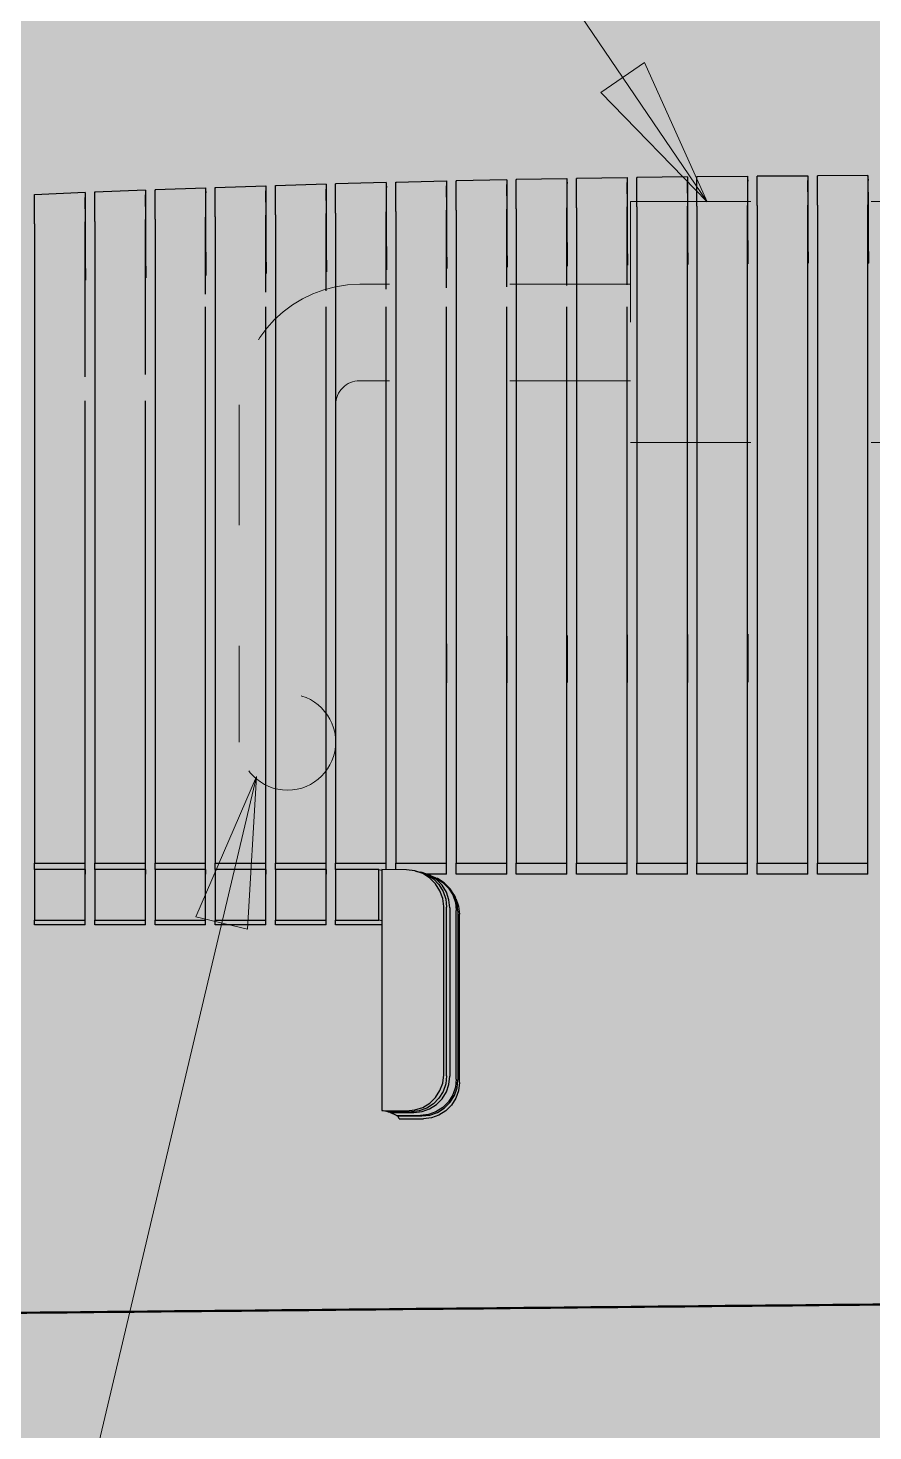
# Model space of a CAD drawing. Header units: metres. Extents: x 0 to 258, y 3 to 25.
# Drawn here: x 24.188 to 24.889, y 21.879 to 23.044 of the extents above; entities that cross this region are included whole.
import ezdxf

# ---------------------------------------------------------------- set-up
doc = ezdxf.new("R2010")
doc.units = ezdxf.units.M
doc.linetypes.add('JacobsDash', pattern=[0.0045, 0.003, -0.0015])
for name, color, linetype, lineweight in [('A-DETL', 7, 'Continuous', 13), ('A-FLOR', 7, 'Continuous', 50), ('A-GENM', 7, 'Continuous', 35), ('G-ANNO-TEXT', 7, 'Continuous', 9)]:
    doc.layers.add(name, color=color, linetype=linetype, lineweight=lineweight)

# ---------------------------------------------------------------- blocks, each defined once
blk = doc.blocks.new('BR08_SEATING_NORTH 3 - BR08_SEATING_NORTH 3-5676583-Section 155')
at = {"layer": 'A-GENM', "color": 254, "lineweight": 25, "true_color": 0xd4d4d4}
for p, q in [((315.7134, 22.91), (315.7554, 22.9115)), ((315.7634, 22.9118), (315.8054, 22.9131)), ((315.8054, 22.9114), (315.8055, 22.9089)), ((315.8134, 22.9134), (315.8554, 22.9146)), ((315.8554, 22.913), (315.8555, 22.9104)), ((315.8557, 22.891), (315.8555, 22.9104)), ((315.8634, 22.9149), (315.9054, 22.916)), ((315.9054, 22.9143), (315.9055, 22.9118)), ((315.9057, 22.8924), (315.9055, 22.9118)), ((315.9134, 22.9162), (315.9554, 22.9172)), ((315.9554, 22.9155), (315.9555, 22.913)), ((315.9557, 22.8936), (315.9555, 22.913)), ((315.9634, 22.9174), (316.0054, 22.9183)), ((316.0054, 22.9166), (316.0055, 22.9141)), ((316.0057, 22.8947), (316.0055, 22.9141)), ((316.0134, 22.9185), (316.0554, 22.9192)), ((316.0554, 22.9175), (316.0555, 22.915)), ((316.0557, 22.8957), (316.0555, 22.915)), ((316.0634, 22.9194), (316.1054, 22.92)), ((316.1054, 22.9183), (316.1055, 22.9158)), ((316.1057, 22.8965), (316.1055, 22.9158)), ((316.1134, 22.9202), (316.1554, 22.9207)), ((316.1554, 22.919), (316.1555, 22.9165)), ((316.1557, 22.8972), (316.1555, 22.9165)), ((316.1634, 22.9208), (316.2054, 22.9212)), ((316.2054, 22.9195), (316.2055, 22.917)), ((316.2057, 22.8977), (316.2055, 22.917)), ((316.2134, 22.9213), (316.2554, 22.9215)), ((316.2554, 22.9198), (316.2555, 22.9174)), ((316.2557, 22.8981), (316.2555, 22.9174)), ((316.2634, 22.9216), (316.3054, 22.9218)), ((316.3054, 22.9201), (316.3055, 22.9176)), ((316.3057, 22.8983), (316.3055, 22.9176)), ((315.6134, 22.906), (315.6554, 22.9078)), ((315.6554, 22.9061), (315.6555, 22.9035)), ((315.6557, 22.884), (315.6555, 22.9035)), ((315.6634, 22.9081), (315.7054, 22.9097)), ((315.7054, 22.908), (315.7055, 22.9055)), ((315.7057, 22.886), (315.7055, 22.9055)), ((315.7554, 22.9098), (315.7555, 22.9073)), ((315.7557, 22.8878), (315.7555, 22.9073)), ((315.8057, 22.8895), (315.8055, 22.9089)), ((315.7557, 22.8386), (315.7557, 22.8878)), ((315.7634, 22.8873), (315.7634, 22.3508)), ((315.8054, 22.8247), (315.8054, 22.8887)), ((315.8057, 22.8402), (315.8057, 22.8895)), ((315.8134, 22.8889), (315.8134, 22.3508)), ((315.8554, 22.826), (315.8554, 22.8902)), ((315.8557, 22.8418), (315.8557, 22.891)), ((315.8634, 22.8904), (315.8634, 22.3508)), ((315.9054, 22.8272), (315.9054, 22.8915)), ((315.9057, 22.8432), (315.9057, 22.8924)), ((315.9134, 22.8918), (315.9134, 22.3508)), ((315.9554, 22.8283), (315.9554, 22.8928)), ((315.9557, 22.8444), (315.9557, 22.8936)), ((315.9634, 22.8929), (315.9634, 22.3507)), ((316.0054, 22.8293), (316.0054, 22.8938)), ((316.0057, 22.8455), (316.0057, 22.8947)), ((316.0134, 22.894), (316.0134, 22.3507)), ((316.0554, 22.8302), (316.0554, 22.8948)), ((316.0557, 22.8464), (316.0557, 22.8957)), ((316.0634, 22.8949), (316.0634, 22.3507)), ((316.1054, 22.8309), (316.1054, 22.8956)), ((316.1057, 22.8473), (316.1057, 22.8965)), ((316.1134, 22.8957), (316.1134, 22.3507)), ((316.1554, 22.3507), (316.1554, 22.8962)), ((316.1557, 22.8479), (316.1557, 22.8972)), ((316.1634, 22.8963), (316.1634, 22.3507)), ((316.2054, 22.3507), (316.2054, 22.8967)), ((316.2057, 22.8484), (316.2057, 22.8977)), ((316.2134, 22.8968), (316.2134, 22.3507)), ((316.2554, 22.3507), (316.2554, 22.8971)), ((316.2557, 22.8488), (316.2557, 22.8981)), ((316.2634, 22.8971), (316.2634, 22.3507)), ((316.3054, 22.3507), (316.3054, 22.8973)), ((316.3057, 22.849), (316.3057, 22.8983)), ((315.6134, 22.8816), (315.6134, 22.3508)), ((315.6554, 22.7546), (315.6554, 22.8833)), ((315.6557, 22.8348), (315.6557, 22.884)), ((315.6634, 22.8836), (315.6634, 22.3508)), ((315.7054, 22.7564), (315.7054, 22.8852)), ((315.7057, 22.8367), (315.7057, 22.886)), ((315.7134, 22.8855), (315.7134, 22.3508)), ((315.7554, 22.8232), (315.7554, 22.887)), ((315.9555, 22.8639), (315.9557, 22.8444)), ((316.0055, 22.865), (316.0057, 22.8455)), ((316.0555, 22.8659), (316.0557, 22.8464)), ((316.1055, 22.8667), (316.1057, 22.8473)), ((316.1555, 22.8673), (316.1557, 22.8479)), ((316.2055, 22.8678), (316.2057, 22.8484)), ((316.2555, 22.8682), (316.2557, 22.8488)), ((316.3055, 22.8684), (316.3057, 22.849)), ((315.6555, 22.8544), (315.6557, 22.8348)), ((315.7055, 22.8563), (315.7057, 22.8367)), ((315.7555, 22.8581), (315.7557, 22.8386)), ((315.8055, 22.8598), (315.8057, 22.8402)), ((315.8555, 22.8613), (315.8557, 22.8418)), ((315.9055, 22.8627), (315.9057, 22.8432)), ((316.3054, 22.849), (316.3057, 22.849)), ((315.7554, 22.3508), (315.7554, 22.8126)), ((315.8054, 22.3508), (315.8054, 22.8126)), ((315.8554, 22.3508), (315.8554, 22.8126)), ((315.9054, 22.3508), (315.9054, 22.8126)), ((315.9554, 22.3507), (315.9554, 22.8126)), ((316.0054, 22.3507), (316.0054, 22.8126)), ((316.0554, 22.3507), (316.0554, 22.8126)), ((316.1054, 22.3507), (316.1054, 22.8126)), ((315.6554, 22.3508), (315.6554, 22.7345)), ((315.7054, 22.3508), (315.7054, 22.7345)), ((316.0055, 22.5391), (316.0055, 22.5005)), ((316.0555, 22.5397), (316.0555, 22.5006)), ((316.1055, 22.5402), (316.1055, 22.5007)), ((316.1555, 22.5406), (316.1555, 22.5008)), ((316.2055, 22.5409), (316.2055, 22.5009)), ((315.9555, 22.5329), (315.9555, 22.5004)), ((315.6134, 22.3508), (315.6554, 22.3508)), ((315.6134, 22.3455), (315.6134, 22.3508)), ((315.6554, 22.3415), (315.6554, 22.3508)), ((315.6554, 22.3455), (315.6554, 22.3415)), ((315.6634, 22.3508), (315.7054, 22.3508)), ((315.6634, 22.3455), (315.6634, 22.3508)), ((315.7054, 22.3415), (315.7054, 22.3508)), ((315.7054, 22.3455), (315.7054, 22.3415)), ((315.7134, 22.3508), (315.7554, 22.3508)), ((315.7134, 22.3455), (315.7134, 22.3508)), ((315.7554, 22.3415), (315.7554, 22.3508)), ((315.7554, 22.3455), (315.7554, 22.3415)), ((315.7634, 22.3508), (315.8054, 22.3508)), ((315.7634, 22.3455), (315.7634, 22.3508)), ((315.8054, 22.3415), (315.8054, 22.3508)), ((315.8054, 22.3455), (315.8054, 22.3415)), ((315.8134, 22.3508), (315.8554, 22.3508)), ((315.8134, 22.3455), (315.8134, 22.3508)), ((315.8554, 22.3415), (315.8554, 22.3508)), ((315.8554, 22.3455), (315.8554, 22.3415)), ((315.8634, 22.3508), (315.9054, 22.3508)), ((315.8634, 22.3455), (315.8634, 22.3508)), ((315.8993, 22.3455), (315.9018, 22.3448)), ((315.9054, 22.3454), (315.9054, 22.3508)), ((315.9134, 22.3508), (315.9554, 22.3507)), ((315.9134, 22.3453), (315.9134, 22.3508)), ((315.9296, 22.3442), (315.9332, 22.3433)), ((315.9554, 22.3415), (315.9392, 22.3415)), ((315.9406, 22.3411), (315.946, 22.3387)), ((315.9554, 22.3415), (315.9554, 22.3507)), ((315.9634, 22.3507), (316.0054, 22.3507)), ((315.9634, 22.3415), (315.9634, 22.3507)), ((316.0054, 22.3415), (315.9634, 22.3415)), ((316.0054, 22.3415), (316.0054, 22.3507)), ((316.0134, 22.3507), (316.0554, 22.3507)), ((316.0134, 22.3415), (316.0134, 22.3507)), ((316.0554, 22.3415), (316.0134, 22.3415)), ((316.0554, 22.3415), (316.0554, 22.3507)), ((316.0634, 22.3507), (316.1054, 22.3507)), ((316.0634, 22.3415), (316.0634, 22.3507)), ((316.1054, 22.3415), (316.0634, 22.3415)), ((316.1054, 22.3415), (316.1054, 22.3507)), ((316.1134, 22.3507), (316.1554, 22.3507)), ((316.1134, 22.3415), (316.1134, 22.3507)), ((316.1554, 22.3415), (316.1134, 22.3415)), ((316.1554, 22.3415), (316.1554, 22.3507)), ((316.1634, 22.3507), (316.2054, 22.3507)), ((316.1634, 22.3415), (316.1634, 22.3507)), ((316.2054, 22.3415), (316.1634, 22.3415)), ((316.2054, 22.3415), (316.2054, 22.3507)), ((316.2134, 22.3507), (316.2554, 22.3507)), ((316.2134, 22.3415), (316.2134, 22.3507)), ((316.2554, 22.3415), (316.2134, 22.3415)), ((316.2554, 22.3415), (316.2554, 22.3507)), ((316.2634, 22.3507), (316.3054, 22.3507)), ((316.2634, 22.3415), (316.2634, 22.3507)), ((316.3054, 22.3415), (316.2634, 22.3415)), ((316.3054, 22.3415), (316.3054, 22.3507)), ((315.9582, 22.3137), (315.9575, 22.3204)), ((315.9615, 22.3247), (315.9628, 22.3223)), ((315.9649, 22.3108), (315.9642, 22.3175)), ((315.9555, 22.1742), (315.9555, 22.3142)), ((315.9582, 22.3137), (315.9582, 22.1738)), ((315.9635, 22.1714), (315.9635, 22.3113)), ((315.9649, 22.3108), (315.9649, 22.1709)), ((315.9662, 22.1685), (315.9662, 22.3084)), ((315.6134, 22.2996), (315.6134, 22.3034)), ((315.6554, 22.2996), (315.6134, 22.2996)), ((315.6554, 22.2996), (315.6554, 22.3034)), ((315.6634, 22.2996), (315.6634, 22.3034)), ((315.7054, 22.2996), (315.6634, 22.2996)), ((315.7054, 22.2996), (315.7054, 22.3034)), ((315.7134, 22.2996), (315.7134, 22.3034)), ((315.7554, 22.2996), (315.7134, 22.2996)), ((315.7554, 22.2996), (315.7554, 22.3034)), ((315.7634, 22.2996), (315.7634, 22.3034)), ((315.8054, 22.2996), (315.7634, 22.2996)), ((315.8054, 22.2996), (315.8054, 22.3034)), ((315.8134, 22.2996), (315.8134, 22.3034)), ((315.8554, 22.2996), (315.8134, 22.2996)), ((315.8554, 22.2996), (315.8554, 22.3034)), ((315.8634, 22.2996), (315.8634, 22.3034)), ((315.9018, 22.2996), (315.8634, 22.2996)), ((315.9018, 22.3028), (315.8993, 22.3034)), ((315.9575, 22.1671), (315.9582, 22.1738)), ((315.9642, 22.1642), (315.9649, 22.1709)), ((315.9068, 22.1442), (315.9018, 22.1455)), ((315.9068, 22.1442), (315.9263, 22.1442)), ((315.9139, 22.1413), (315.9086, 22.1437)), ((315.9086, 22.1437), (315.9284, 22.1437)), ((315.9284, 22.1437), (315.9351, 22.1445)), ((315.9139, 22.1413), (315.9338, 22.1413)), ((315.9162, 22.1384), (315.9149, 22.1409)), ((315.9149, 22.1409), (315.9349, 22.1409)), ((315.9162, 22.1384), (315.9362, 22.1384)), ((315.9349, 22.1409), (315.9416, 22.1416))]:
    blk.add_line(p, q, dxfattribs=at)
at = {"layer": 'A-GENM', "color": 7, "lineweight": 25, "true_color": 0xefefef}
for p, q in [((315.6134, 22.3455), (315.6134, 22.3034)), ((315.6554, 22.3455), (315.6134, 22.3455)), ((315.6554, 22.3034), (315.6554, 22.3455)), ((315.6634, 22.3455), (315.6634, 22.3034)), ((315.7054, 22.3455), (315.6634, 22.3455)), ((315.7054, 22.3034), (315.7054, 22.3455)), ((315.7134, 22.3455), (315.7134, 22.3034)), ((315.7554, 22.3455), (315.7134, 22.3455)), ((315.7554, 22.3034), (315.7554, 22.3455)), ((315.7634, 22.3455), (315.7634, 22.3034)), ((315.8054, 22.3455), (315.7634, 22.3455)), ((315.8054, 22.3034), (315.8054, 22.3455)), ((315.8134, 22.3455), (315.8134, 22.3034)), ((315.8554, 22.3455), (315.8134, 22.3455)), ((315.8554, 22.3034), (315.8554, 22.3455)), ((315.8634, 22.3455), (315.8634, 22.3034)), ((315.8993, 22.3455), (315.8634, 22.3455)), ((315.8993, 22.3034), (315.8993, 22.3455)), ((315.9223, 22.3452), (315.9018, 22.3455)), ((315.9018, 22.3455), (315.9018, 22.1455)), ((315.9531, 22.1749), (315.9531, 22.3148)), ((315.6134, 22.3034), (315.6554, 22.3034)), ((315.6634, 22.3034), (315.7054, 22.3034)), ((315.7134, 22.3034), (315.7554, 22.3034)), ((315.7634, 22.3034), (315.8054, 22.3034)), ((315.8134, 22.3034), (315.8554, 22.3034)), ((315.8634, 22.3034), (315.8993, 22.3034)), ((315.9018, 22.1455), (315.9223, 22.1452))]:
    blk.add_line(p, q, dxfattribs=at)
at = {"layer": 'A-GENM', "color": 7, "lineweight": 25, "true_color": 0xefefef, "flags": 128}
for points in [[(315.9531, 22.3148), (315.9523, 22.3215), (315.95, 22.3278), (315.9464, 22.3336), (315.9415, 22.3384), (315.9357, 22.3421), (315.9292, 22.3444), (315.9223, 22.3452)], [(315.9223, 22.1452), (315.9292, 22.1459), (315.9357, 22.148), (315.9415, 22.1515), (315.9464, 22.1562), (315.95, 22.1619), (315.9523, 22.1682), (315.9531, 22.1749)]]:
    blk.add_lwpolyline(points, dxfattribs=at)
at = {"layer": 'A-GENM', "color": 254, "lineweight": 25, "true_color": 0xd4d4d4, "flags": 128}
for points in [[(315.9328, 22.3434), (315.939, 22.3412), (315.9445, 22.3376), (315.9492, 22.3329), (315.9526, 22.3272), (315.9548, 22.3208), (315.9555, 22.3142)], [(315.9517, 22.3324), (315.947, 22.3372), (315.9414, 22.3408), (315.9351, 22.343), (315.9336, 22.3433)], [(315.946, 22.3387), (315.9467, 22.3383), (315.9523, 22.3348), (315.957, 22.33), (315.9606, 22.3243), (315.9628, 22.318), (315.9635, 22.3113)], [(315.9642, 22.3175), (315.962, 22.3238), (315.9584, 22.3295), (315.9536, 22.3343), (315.948, 22.3379), (315.9467, 22.3384)], [(315.9575, 22.3204), (315.9553, 22.3267), (315.9517, 22.3324)], [(315.9632, 22.3214), (315.9654, 22.3151), (315.9662, 22.3084)], [(315.9555, 22.1742), (315.9548, 22.1676), (315.9526, 22.1612), (315.9492, 22.1555), (315.9445, 22.1508), (315.939, 22.1472), (315.9328, 22.145), (315.9263, 22.1442)], [(315.9635, 22.1714), (315.9628, 22.1647), (315.9606, 22.1583), (315.957, 22.1527), (315.9523, 22.1479), (315.9467, 22.1443), (315.9404, 22.1421), (315.9338, 22.1413)], [(315.9662, 22.1685), (315.9654, 22.1618), (315.9632, 22.1555), (315.9597, 22.1498), (315.9549, 22.145), (315.9492, 22.1414), (315.9429, 22.1392), (315.9362, 22.1384)], [(315.9517, 22.1551), (315.9553, 22.1608), (315.9575, 22.1671)], [(315.9351, 22.1445), (315.9414, 22.1467), (315.947, 22.1503), (315.9517, 22.1551)], [(315.9584, 22.1522), (315.962, 22.1579), (315.9642, 22.1642)], [(315.9416, 22.1416), (315.948, 22.1438), (315.9536, 22.1474), (315.9584, 22.1522)]]:
    blk.add_lwpolyline(points, dxfattribs=at)
at = {"layer": 'A-GENM', "color": 254, "lineweight": 25, "true_color": 0xd4d4d4}
for points, knots in [([(315.7554, 22.911), (315.7554, 22.9114), (315.7554, 22.9116), (315.7554, 22.9109), (315.7554, 22.9102), (315.7554, 22.9098)], [0, 0, 0, 0, 0.1666667, 0.25, 0.3333333, 0.3333333, 0.3333333, 0.3333333]), ([(315.7634, 22.9101), (315.7634, 22.9105), (315.7634, 22.9111), (315.7634, 22.9119), (315.7634, 22.9117), (315.7634, 22.9112)], [0.6666667, 0.6666667, 0.6666667, 0.6666667, 0.75, 0.8333333, 1, 1, 1, 1]), ([(315.8054, 22.9126), (315.8054, 22.9131), (315.8054, 22.9132), (315.8054, 22.9125), (315.8054, 22.9119), (315.8054, 22.9114)], [0, 0, 0, 0, 0.1666667, 0.25, 0.3333333, 0.3333333, 0.3333333, 0.3333333]), ([(315.8134, 22.9117), (315.8134, 22.9121), (315.8134, 22.9128), (315.8134, 22.9135), (315.8134, 22.9133), (315.8134, 22.9129)], [0.6666667, 0.6666667, 0.6666667, 0.6666667, 0.75, 0.8333333, 1, 1, 1, 1]), ([(315.8554, 22.9141), (315.8554, 22.9146), (315.8554, 22.9147), (315.8554, 22.914), (315.8554, 22.9134), (315.8554, 22.913)], [0, 0, 0, 0, 0.1666667, 0.25, 0.3333333, 0.3333333, 0.3333333, 0.3333333]), ([(315.8634, 22.9132), (315.8634, 22.9136), (315.8634, 22.9143), (315.8634, 22.915), (315.8634, 22.9148), (315.8634, 22.9144)], [0.6666667, 0.6666667, 0.6666667, 0.6666667, 0.75, 0.8333333, 1, 1, 1, 1]), ([(315.9054, 22.9155), (315.9054, 22.9159), (315.9054, 22.9161), (315.9054, 22.9154), (315.9054, 22.9147), (315.9054, 22.9143)], [0, 0, 0, 0, 0.1666667, 0.25, 0.3333333, 0.3333333, 0.3333333, 0.3333333]), ([(315.9134, 22.9145), (315.9134, 22.9149), (315.9134, 22.9156), (315.9134, 22.9163), (315.9134, 22.9161), (315.9134, 22.9157)], [0.6666667, 0.6666667, 0.6666667, 0.6666667, 0.75, 0.8333333, 1, 1, 1, 1]), ([(315.9554, 22.9167), (315.9554, 22.9172), (315.9554, 22.9173), (315.9554, 22.9166), (315.9554, 22.916), (315.9554, 22.9155)], [0, 0, 0, 0, 0.1666667, 0.25, 0.3333333, 0.3333333, 0.3333333, 0.3333333]), ([(315.9634, 22.9157), (315.9634, 22.9161), (315.9634, 22.9168), (315.9634, 22.9175), (315.9634, 22.9173), (315.9634, 22.9169)], [0.6666667, 0.6666667, 0.6666667, 0.6666667, 0.75, 0.8333333, 1, 1, 1, 1]), ([(316.0054, 22.9178), (316.0054, 22.9182), (316.0054, 22.9184), (316.0054, 22.9177), (316.0054, 22.917), (316.0054, 22.9166)], [0, 0, 0, 0, 0.1666667, 0.25, 0.3333333, 0.3333333, 0.3333333, 0.3333333]), ([(316.0134, 22.9168), (316.0134, 22.9172), (316.0134, 22.9179), (316.0134, 22.9186), (316.0134, 22.9184), (316.0134, 22.918)], [0.6666667, 0.6666667, 0.6666667, 0.6666667, 0.75, 0.8333333, 1, 1, 1, 1]), ([(316.0554, 22.9187), (316.0554, 22.9192), (316.0554, 22.9193), (316.0554, 22.9186), (316.0554, 22.918), (316.0554, 22.9175)], [0, 0, 0, 0, 0.1666667, 0.25, 0.3333333, 0.3333333, 0.3333333, 0.3333333]), ([(316.0634, 22.9177), (316.0634, 22.9181), (316.0634, 22.9188), (316.0634, 22.9195), (316.0634, 22.9193), (316.0634, 22.9189)], [0.6666667, 0.6666667, 0.6666667, 0.6666667, 0.75, 0.8333333, 1, 1, 1, 1]), ([(316.1054, 22.9195), (316.1054, 22.92), (316.1054, 22.9201), (316.1054, 22.9194), (316.1054, 22.9188), (316.1054, 22.9183)], [0, 0, 0, 0, 0.1666667, 0.25, 0.3333333, 0.3333333, 0.3333333, 0.3333333]), ([(316.1134, 22.9184), (316.1134, 22.9189), (316.1134, 22.9195), (316.1134, 22.9202), (316.1134, 22.9201), (316.1134, 22.9196)], [0.6666667, 0.6666667, 0.6666667, 0.6666667, 0.75, 0.8333333, 1, 1, 1, 1]), ([(316.1134, 22.8957), (316.1134, 22.8984), (316.1134, 22.9023), (316.1134, 22.9067), (316.1134, 22.9097), (316.1134, 22.9125), (316.1134, 22.9149), (316.1134, 22.917), (316.1134, 22.918), (316.1134, 22.9184)], [0, 0, 0, 0, 0.1666667, 0.25, 0.3333333, 0.4166667, 0.5, 0.5833333, 0.6666667, 0.6666667, 0.6666667, 0.6666667]), ([(316.1554, 22.9202), (316.1554, 22.9206), (316.1554, 22.9208), (316.1554, 22.9201), (316.1554, 22.9194), (316.1554, 22.919)], [0, 0, 0, 0, 0.1666667, 0.25, 0.3333333, 0.3333333, 0.3333333, 0.3333333]), ([(316.1554, 22.919), (316.1554, 22.9186), (316.1554, 22.9175), (316.1554, 22.9155), (316.1554, 22.913), (316.1554, 22.9102), (316.1554, 22.9073), (316.1554, 22.9028), (316.1554, 22.899), (316.1554, 22.8962)], [0.3333333, 0.3333333, 0.3333333, 0.3333333, 0.4166667, 0.5, 0.5833333, 0.6666667, 0.75, 0.8333333, 1, 1, 1, 1]), ([(316.1634, 22.9191), (316.1634, 22.9195), (316.1634, 22.9202), (316.1634, 22.9209), (316.1634, 22.9207), (316.1634, 22.9203)], [0.6666667, 0.6666667, 0.6666667, 0.6666667, 0.75, 0.8333333, 1, 1, 1, 1]), ([(316.2054, 22.9207), (316.2054, 22.9211), (316.2054, 22.9213), (316.2054, 22.9206), (316.2054, 22.9199), (316.2054, 22.9195)], [0, 0, 0, 0, 0.1666667, 0.25, 0.3333333, 0.3333333, 0.3333333, 0.3333333]), ([(316.2054, 22.9195), (316.2054, 22.9191), (316.2054, 22.918), (316.2054, 22.916), (316.2054, 22.9135), (316.2054, 22.9107), (316.2054, 22.9078), (316.2054, 22.9033), (316.2054, 22.8995), (316.2054, 22.8967)], [0.3333333, 0.3333333, 0.3333333, 0.3333333, 0.4166667, 0.5, 0.5833333, 0.6666667, 0.75, 0.8333333, 1, 1, 1, 1]), ([(316.2134, 22.9195), (316.2134, 22.92), (316.2134, 22.9206), (316.2134, 22.9214), (316.2134, 22.9212), (316.2134, 22.9207)], [0.6666667, 0.6666667, 0.6666667, 0.6666667, 0.75, 0.8333333, 1, 1, 1, 1]), ([(316.2134, 22.8968), (316.2134, 22.8995), (316.2134, 22.9034), (316.2134, 22.9078), (316.2134, 22.9098), (316.2134, 22.9108)], [0, 0, 0, 0, 0.1666667, 0.25, 0.3333333, 0.3333333, 0.3333333, 0.3333333]), ([(316.2554, 22.921), (316.2554, 22.9215), (316.2554, 22.9216), (316.2554, 22.9209), (316.2554, 22.9203), (316.2554, 22.9198)], [0, 0, 0, 0, 0.1666667, 0.25, 0.3333333, 0.3333333, 0.3333333, 0.3333333]), ([(316.2554, 22.9198), (316.2554, 22.9194), (316.2554, 22.9184), (316.2554, 22.9163), (316.2554, 22.9138), (316.2554, 22.9111), (316.2554, 22.9081), (316.2554, 22.9037), (316.2554, 22.8998), (316.2554, 22.8971)], [0.3333333, 0.3333333, 0.3333333, 0.3333333, 0.4166667, 0.5, 0.5833333, 0.6666667, 0.75, 0.8333333, 1, 1, 1, 1]), ([(316.2634, 22.9199), (316.2634, 22.9203), (316.2634, 22.921), (316.2634, 22.9217), (316.2634, 22.9215), (316.2634, 22.9211)], [0.6666667, 0.6666667, 0.6666667, 0.6666667, 0.75, 0.8333333, 1, 1, 1, 1]), ([(316.2634, 22.8971), (316.2634, 22.8999), (316.2634, 22.9037), (316.2634, 22.9082), (316.2634, 22.9101), (316.2634, 22.9111)], [0, 0, 0, 0, 0.1666667, 0.25, 0.3333333, 0.3333333, 0.3333333, 0.3333333]), ([(316.3054, 22.9212), (316.3054, 22.9217), (316.3054, 22.9219), (316.3054, 22.9211), (316.3054, 22.9205), (316.3054, 22.9201)], [0, 0, 0, 0, 0.1666667, 0.25, 0.3333333, 0.3333333, 0.3333333, 0.3333333]), ([(316.3054, 22.9113), (316.3054, 22.9103), (316.3054, 22.9083), (316.3054, 22.9039), (316.3054, 22.9), (316.3054, 22.8973)], [0.6666667, 0.6666667, 0.6666667, 0.6666667, 0.75, 0.8333333, 1, 1, 1, 1]), ([(315.6134, 22.9043), (315.6134, 22.9047), (315.6134, 22.9054), (315.6134, 22.9061), (315.6134, 22.9059), (315.6134, 22.9055)], [0.6666667, 0.6666667, 0.6666667, 0.6666667, 0.75, 0.8333333, 1, 1, 1, 1]), ([(315.6554, 22.9072), (315.6554, 22.9077), (315.6554, 22.9079), (315.6554, 22.9071), (315.6554, 22.9065), (315.6554, 22.9061)], [0, 0, 0, 0, 0.1666667, 0.25, 0.3333333, 0.3333333, 0.3333333, 0.3333333]), ([(315.6634, 22.9064), (315.6634, 22.9068), (315.6634, 22.9075), (315.6634, 22.9082), (315.6634, 22.908), (315.6634, 22.9076)], [0.6666667, 0.6666667, 0.6666667, 0.6666667, 0.75, 0.8333333, 1, 1, 1, 1]), ([(315.7054, 22.9092), (315.7054, 22.9096), (315.7054, 22.9098), (315.7054, 22.9091), (315.7054, 22.9084), (315.7054, 22.908)], [0, 0, 0, 0, 0.1666667, 0.25, 0.3333333, 0.3333333, 0.3333333, 0.3333333]), ([(315.7054, 22.8992), (315.7054, 22.8983), (315.7054, 22.8963), (315.7054, 22.8918), (315.7054, 22.888), (315.7054, 22.8852)], [0.6666667, 0.6666667, 0.6666667, 0.6666667, 0.75, 0.8333333, 1, 1, 1, 1]), ([(315.7134, 22.9083), (315.7134, 22.9087), (315.7134, 22.9094), (315.7134, 22.9101), (315.7134, 22.9099), (315.7134, 22.9095)], [0.6666667, 0.6666667, 0.6666667, 0.6666667, 0.75, 0.8333333, 1, 1, 1, 1]), ([(315.7134, 22.8855), (315.7134, 22.8883), (315.7134, 22.8921), (315.7134, 22.8966), (315.7134, 22.8986), (315.7134, 22.8995)], [0, 0, 0, 0, 0.1666667, 0.25, 0.3333333, 0.3333333, 0.3333333, 0.3333333]), ([(315.7554, 22.901), (315.7554, 22.9001), (315.7554, 22.8981), (315.7554, 22.8936), (315.7554, 22.8898), (315.7554, 22.887)], [0.6666667, 0.6666667, 0.6666667, 0.6666667, 0.75, 0.8333333, 1, 1, 1, 1]), ([(315.7634, 22.8873), (315.7634, 22.8901), (315.7634, 22.8939), (315.7634, 22.8984), (315.7634, 22.9003), (315.7634, 22.9013)], [0, 0, 0, 0, 0.1666667, 0.25, 0.3333333, 0.3333333, 0.3333333, 0.3333333]), ([(315.8054, 22.9027), (315.8054, 22.9017), (315.8054, 22.8997), (315.8054, 22.8953), (315.8054, 22.8914), (315.8054, 22.8887)], [0.6666667, 0.6666667, 0.6666667, 0.6666667, 0.75, 0.8333333, 1, 1, 1, 1]), ([(315.8134, 22.8889), (315.8134, 22.8917), (315.8134, 22.8955), (315.8134, 22.9), (315.8134, 22.902), (315.8134, 22.9029)], [0, 0, 0, 0, 0.1666667, 0.25, 0.3333333, 0.3333333, 0.3333333, 0.3333333]), ([(315.8554, 22.9042), (315.8554, 22.9032), (315.8554, 22.9012), (315.8554, 22.8968), (315.8554, 22.893), (315.8554, 22.8902)], [0.6666667, 0.6666667, 0.6666667, 0.6666667, 0.75, 0.8333333, 1, 1, 1, 1]), ([(315.8634, 22.8904), (315.8634, 22.8932), (315.8634, 22.897), (315.8634, 22.9015), (315.8634, 22.9035), (315.8634, 22.9044)], [0, 0, 0, 0, 0.1666667, 0.25, 0.3333333, 0.3333333, 0.3333333, 0.3333333]), ([(315.9054, 22.9055), (315.9054, 22.9046), (315.9054, 22.9026), (315.9054, 22.8981), (315.9054, 22.8943), (315.9054, 22.8915)], [0.6666667, 0.6666667, 0.6666667, 0.6666667, 0.75, 0.8333333, 1, 1, 1, 1]), ([(315.9134, 22.8918), (315.9134, 22.8945), (315.9134, 22.8983), (315.9134, 22.9028), (315.9134, 22.9048), (315.9134, 22.9058)], [0, 0, 0, 0, 0.1666667, 0.25, 0.3333333, 0.3333333, 0.3333333, 0.3333333]), ([(315.9554, 22.9068), (315.9554, 22.9058), (315.9554, 22.9038), (315.9554, 22.8994), (315.9554, 22.8955), (315.9554, 22.8928)], [0.6666667, 0.6666667, 0.6666667, 0.6666667, 0.75, 0.8333333, 1, 1, 1, 1]), ([(315.9634, 22.8929), (315.9634, 22.8957), (315.9634, 22.8995), (315.9634, 22.904), (315.9634, 22.906), (315.9634, 22.9069)], [0, 0, 0, 0, 0.1666667, 0.25, 0.3333333, 0.3333333, 0.3333333, 0.3333333]), ([(316.0054, 22.9078), (316.0054, 22.9069), (316.0054, 22.9049), (316.0054, 22.9004), (316.0054, 22.8966), (316.0054, 22.8938)], [0.6666667, 0.6666667, 0.6666667, 0.6666667, 0.75, 0.8333333, 1, 1, 1, 1]), ([(316.0134, 22.894), (316.0134, 22.8968), (316.0134, 22.9006), (316.0134, 22.905), (316.0134, 22.907), (316.0134, 22.908)], [0, 0, 0, 0, 0.1666667, 0.25, 0.3333333, 0.3333333, 0.3333333, 0.3333333]), ([(316.0554, 22.9088), (316.0554, 22.9078), (316.0554, 22.9058), (316.0554, 22.9014), (316.0554, 22.8975), (316.0554, 22.8948)], [0.6666667, 0.6666667, 0.6666667, 0.6666667, 0.75, 0.8333333, 1, 1, 1, 1]), ([(316.0634, 22.8949), (316.0634, 22.8977), (316.0634, 22.9015), (316.0634, 22.906), (316.0634, 22.908), (316.0634, 22.9089)], [0, 0, 0, 0, 0.1666667, 0.25, 0.3333333, 0.3333333, 0.3333333, 0.3333333]), ([(316.1054, 22.9096), (316.1054, 22.9086), (316.1054, 22.9066), (316.1054, 22.9022), (316.1054, 22.8983), (316.1054, 22.8956)], [0.6666667, 0.6666667, 0.6666667, 0.6666667, 0.75, 0.8333333, 1, 1, 1, 1]), ([(316.1634, 22.8963), (316.1634, 22.8991), (316.1634, 22.9029), (316.1634, 22.9073), (316.1634, 22.9093), (316.1634, 22.9103)], [0, 0, 0, 0, 0.1666667, 0.25, 0.3333333, 0.3333333, 0.3333333, 0.3333333]), ([(315.6134, 22.8816), (315.6134, 22.8843), (315.6134, 22.8882), (315.6134, 22.8926), (315.6134, 22.8946), (315.6134, 22.8956)], [0, 0, 0, 0, 0.1666667, 0.25, 0.3333333, 0.3333333, 0.3333333, 0.3333333]), ([(315.6554, 22.8973), (315.6554, 22.8963), (315.6554, 22.8943), (315.6554, 22.8899), (315.6554, 22.8861), (315.6554, 22.8833)], [0.6666667, 0.6666667, 0.6666667, 0.6666667, 0.75, 0.8333333, 1, 1, 1, 1]), ([(315.6634, 22.8836), (315.6634, 22.8864), (315.6634, 22.8902), (315.6634, 22.8947), (315.6634, 22.8967), (315.6634, 22.8976)], [0, 0, 0, 0, 0.1666667, 0.25, 0.3333333, 0.3333333, 0.3333333, 0.3333333])]:
    blk.add_open_spline(points, degree=3, knots=knots, dxfattribs=at)
for points in [[(315.8054, 22.9114), (315.8054, 22.911), (315.8054, 22.91), (315.8054, 22.9079), (315.8054, 22.9055), (315.8054, 22.9036), (315.8054, 22.9027)], [(315.8134, 22.9029), (315.8134, 22.9039), (315.8134, 22.9057), (315.8134, 22.9082), (315.8134, 22.9102), (315.8134, 22.9113), (315.8134, 22.9117)], [(315.8554, 22.913), (315.8554, 22.9125), (315.8554, 22.9115), (315.8554, 22.9094), (315.8554, 22.907), (315.8554, 22.9051), (315.8554, 22.9042)], [(315.8634, 22.9044), (315.8634, 22.9054), (315.8634, 22.9072), (315.8634, 22.9097), (315.8634, 22.9117), (315.8634, 22.9128), (315.8634, 22.9132)], [(315.9054, 22.9143), (315.9054, 22.9139), (315.9054, 22.9129), (315.9054, 22.9108), (315.9054, 22.9083), (315.9054, 22.9065), (315.9054, 22.9055)], [(315.9134, 22.9058), (315.9134, 22.9067), (315.9134, 22.9085), (315.9134, 22.911), (315.9134, 22.9131), (315.9134, 22.9141), (315.9134, 22.9145)], [(315.9554, 22.9155), (315.9554, 22.9151), (315.9554, 22.9141), (315.9554, 22.912), (315.9554, 22.9095), (315.9554, 22.9077), (315.9554, 22.9068)], [(315.9634, 22.9069), (315.9634, 22.9079), (315.9634, 22.9097), (315.9634, 22.9122), (315.9634, 22.9143), (315.9634, 22.9153), (315.9634, 22.9157)], [(316.0054, 22.9166), (316.0054, 22.9162), (316.0054, 22.9152), (316.0054, 22.9131), (316.0054, 22.9106), (316.0054, 22.9088), (316.0054, 22.9078)], [(316.0134, 22.908), (316.0134, 22.909), (316.0134, 22.9108), (316.0134, 22.9133), (316.0134, 22.9153), (316.0134, 22.9164), (316.0134, 22.9168)], [(316.0554, 22.9175), (316.0554, 22.9171), (316.0554, 22.9161), (316.0554, 22.914), (316.0554, 22.9116), (316.0554, 22.9097), (316.0554, 22.9088)], [(316.0634, 22.9089), (316.0634, 22.9099), (316.0634, 22.9117), (316.0634, 22.9142), (316.0634, 22.9162), (316.0634, 22.9173), (316.0634, 22.9177)], [(316.1054, 22.9183), (316.1054, 22.9179), (316.1054, 22.9169), (316.1054, 22.9148), (316.1054, 22.9123), (316.1054, 22.9105), (316.1054, 22.9096)], [(316.1634, 22.9103), (316.1634, 22.9113), (316.1634, 22.9131), (316.1634, 22.9156), (316.1634, 22.9176), (316.1634, 22.9186), (316.1634, 22.9191)], [(316.2134, 22.9108), (316.2134, 22.9117), (316.2134, 22.9136), (316.2134, 22.916), (316.2134, 22.9181), (316.2134, 22.9191), (316.2134, 22.9195)], [(316.2634, 22.9111), (316.2634, 22.9121), (316.2634, 22.9139), (316.2634, 22.9164), (316.2634, 22.9184), (316.2634, 22.9195), (316.2634, 22.9199)], [(316.3054, 22.9201), (316.3054, 22.9196), (316.3054, 22.9186), (316.3054, 22.9165), (316.3054, 22.9141), (316.3054, 22.9122), (316.3054, 22.9113)], [(315.6134, 22.8956), (315.6134, 22.8965), (315.6134, 22.8983), (315.6134, 22.9008), (315.6134, 22.9029), (315.6134, 22.9039), (315.6134, 22.9043)], [(315.6554, 22.9061), (315.6554, 22.9056), (315.6554, 22.9046), (315.6554, 22.9025), (315.6554, 22.9001), (315.6554, 22.8983), (315.6554, 22.8973)], [(315.6634, 22.8976), (315.6634, 22.8986), (315.6634, 22.9004), (315.6634, 22.9029), (315.6634, 22.9049), (315.6634, 22.906), (315.6634, 22.9064)], [(315.7054, 22.908), (315.7054, 22.9076), (315.7054, 22.9066), (315.7054, 22.9045), (315.7054, 22.902), (315.7054, 22.9002), (315.7054, 22.8992)], [(315.7134, 22.8995), (315.7134, 22.9005), (315.7134, 22.9023), (315.7134, 22.9048), (315.7134, 22.9069), (315.7134, 22.9079), (315.7134, 22.9083)], [(315.7554, 22.9098), (315.7554, 22.9094), (315.7554, 22.9083), (315.7554, 22.9063), (315.7554, 22.9038), (315.7554, 22.902), (315.7554, 22.901)], [(315.7634, 22.9013), (315.7634, 22.9023), (315.7634, 22.9041), (315.7634, 22.9066), (315.7634, 22.9086), (315.7634, 22.9096), (315.7634, 22.9101)]]:
    blk.add_open_spline(points, degree=3, dxfattribs=at)
blk = doc.blocks.new('T2DPAA-T2D-C3S-DU-M3D-100304_rvt-7-Section 155')
at = {"layer": 'A-GENM', "color": 254, "lineweight": 25, "true_color": 0xd4d4d4}
blk.add_blockref('BR08_SEATING_NORTH 3 - BR08_SEATING_NORTH 3-5676583-Section 155', (0, 0), dxfattribs=at)

msp = doc.modelspace()

# ---------------------------------------------------------------- hatches: boundary and pattern name
at = {"layer": 'A-FLOR', "lineweight": 5, "true_color": 0xc0c0c0}
for points in [[(23.0999, 21.9668), (26.2669, 21.9978), (26.2669, 23.1823), (23.0999, 23.1514), (23.0999, 22.0312)], [(23.0999, 21.5952), (26.2669, 21.6219), (26.2669, 21.9978), (23.0999, 21.9668), (23.0999, 21.6636)]]:
    msp.add_hatch(color=9, dxfattribs=at).paths.add_polyline_path(points)
at = {"layer": 'G-ANNO-TEXT'}
for points in [[(24.7518, 22.8997), (24.6997, 23.0155), (24.6633, 22.9907)], [(24.3775, 22.4226), (24.3272, 22.3061), (24.3701, 22.2959)]]:
    msp.add_hatch(color=256, dxfattribs=at).paths.add_polyline_path(points)

# ---------------------------------------------------------------- linework, layer by layer
at = {"layer": 'A-DETL', "color": 143, "linetype": 'JacobsDash', "true_color": 0x78aac8}
for p, q in [((24.6879, 22.9), (24.6879, 22.7)), ((24.6879, 22.9), (25.1878, 22.9)), ((24.6879, 22.8313), (24.4632, 22.8313)), ((24.6879, 22.7513), (24.4632, 22.7513)), ((24.3632, 22.7313), (24.3632, 22.4513)), ((24.4432, 22.7313), (24.4432, 22.4513)), ((24.6879, 22.7), (25.1878, 22.7))]:
    msp.add_line(p, q, dxfattribs=at)
msp.add_circle((24.4032, 22.4513), 0.04, dxfattribs=at)
for radius in [0.1, 0.02]:
    msp.add_arc((24.4632, 22.7313), radius, 90, 180, dxfattribs=at)
at = {"layer": 'A-FLOR'}
msp.add_open_spline([(26.2669, 21.9978), (26.2353, 21.9975), (26.1441, 21.9966), (25.9935, 21.9951), (25.8151, 21.9934), (25.5771, 21.991), (25.2797, 21.9881), (24.9228, 21.9846), (24.5659, 21.9811), (24.209, 21.9777), (23.9116, 21.9748), (23.6736, 21.9724), (23.4951, 21.9707), (23.3166, 21.9689), (23.1849, 21.9676), (23.1126, 21.9669), (23.0999, 21.9668)], degree=3, knots=[0.6753245, 0.6753245, 0.6753245, 0.6753245, 0.6783246, 0.6839681, 0.6896115, 0.6952549, 0.7065418, 0.7178286, 0.7291155, 0.7404023, 0.7516892, 0.7573326, 0.762976, 0.7686195, 0.7742629, 0.7754662, 0.7754662, 0.7754662, 0.7754662], dxfattribs=at)
at = {"layer": 'G-ANNO-TEXT'}
for p, q in [((24.7518, 22.8997), (24.3251, 23.5275)), ((24.6997, 23.0155), (24.6633, 22.9907)), ((24.7518, 22.8997), (24.6997, 23.0155)), ((24.6633, 22.9907), (24.7518, 22.8997)), ((24.3775, 22.4226), (24.0218, 20.9204)), ((24.3775, 22.4226), (24.3272, 22.3061)), ((24.3701, 22.2959), (24.3775, 22.4226)), ((24.3272, 22.3061), (24.3701, 22.2959))]:
    msp.add_line(p, q, dxfattribs=at)

# ---------------------------------------------------------------- block references
at = {"lineweight": 5}
msp.add_blockref('T2DPAA-T2D-C3S-DU-M3D-100304_rvt-7-Section 155', (-291.4202, 0), dxfattribs=at)

doc.saveas('drawing.dxf')
